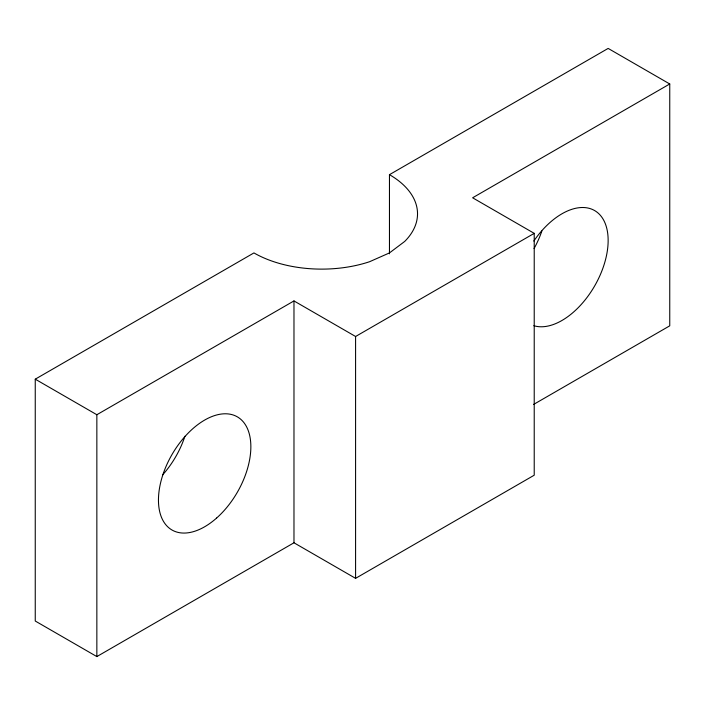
<?xml version="1.0" encoding="UTF-8"?>
<svg xmlns="http://www.w3.org/2000/svg" width="705" height="705" viewBox="0 0 705 705"><rect width="100%" height="100%" fill="white"/><g stroke="black" fill="none" stroke-linecap="round" stroke-linejoin="round"><path stroke-width="1.06" d="M669.75 83.974L472.623 197.788L534.223 233.355L534.223 475.205L355.584 578.347L293.976 542.779L96.849 656.584L35.25 621.026L35.25 379.175L253.941 252.919A95.827 55.325 0 0 0 369.614 261.705L389.46 252.919L404.688 241.454A95.827 55.325 0 0 0 389.46 174.673L608.151 48.416L669.75 83.974L669.75 325.825L533.57 404.45M35.25 379.175L96.849 414.734L293.976 300.929L355.584 336.496L534.223 233.355M389.46 174.673L389.46 253.818M355.584 336.496L355.584 578.347M293.976 300.929L293.976 542.779M96.849 414.734L96.849 656.584M184.922 436.245A65.336 37.726 -60 0 1 162.591 474.923M533.817 241.057A65.336 37.726 -60 0 1 596.007 211.438A65.336 37.726 -60 0 1 596.007 283.516A65.336 37.726 -60 0 1 533.817 325.701M541.863 231.002A65.336 37.726 -60 0 1 534.055 248.592M216.611 518.052A65.336 37.726 -60 0 0 237.321 416.84A65.336 37.726 -60 0 0 160.026 485.384A65.336 37.726 -60 0 0 216.611 518.052"/></g></svg>
